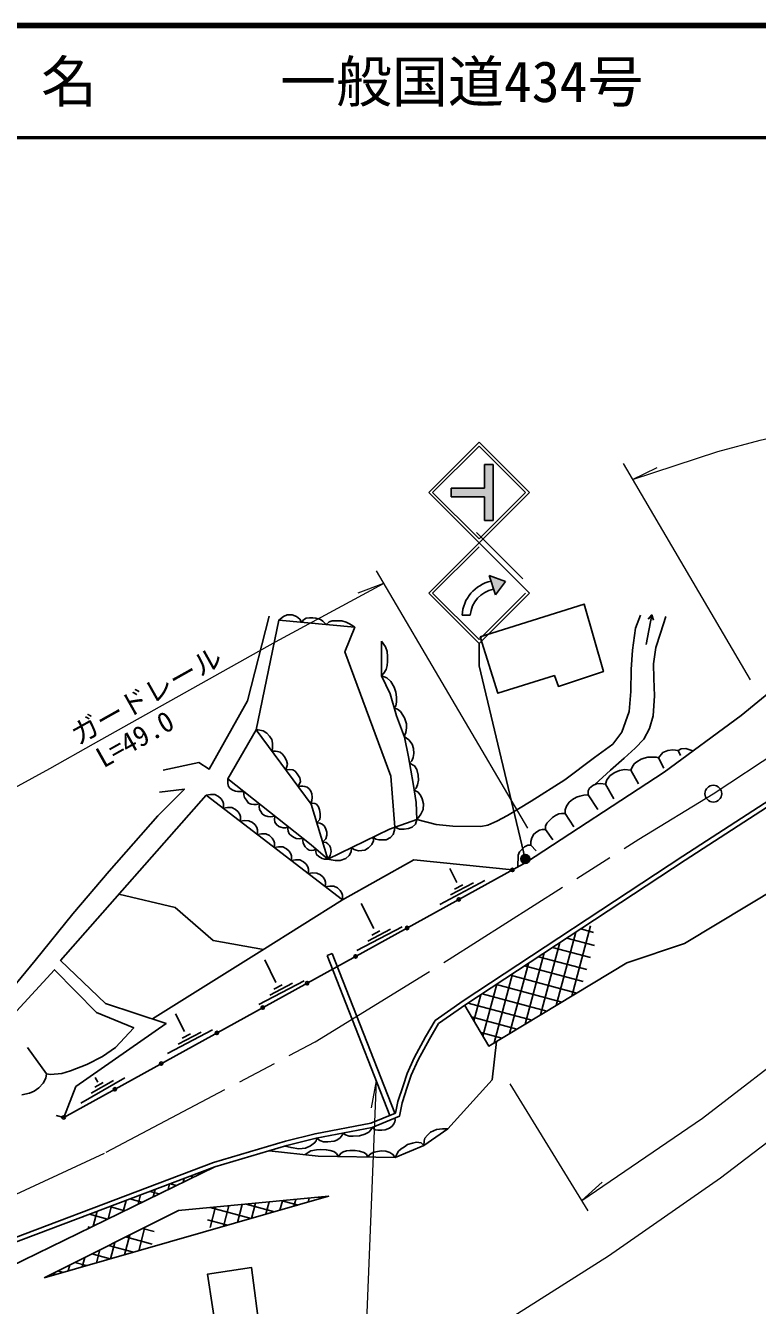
# Model space of a CAD drawing. Units: millimetres at full size, sheet at 1:1000; details may follow other scales. Extents: x 40000 to 680000, y 20000 to 380000.
# Drawn here: x 193982 to 259401, y 265625 to 380000 of the extents above; entities that cross this region are included whole.
import ezdxf
from ezdxf.enums import TextEntityAlignment as Align

# ---------------------------------------------------------------- set-up
doc = ezdxf.new("R2010")
doc.units = ezdxf.units.MM
doc.header["$LTSCALE"] = 1000
doc.linetypes.add('CHAIN', pattern=[18.5, 12, -1.5, 3.5, -1.5])
for name, color, linetype, lineweight in [('M-BGD', 7, 'Continuous', 25), ('M-BMK', 2, 'CHAIN', 13), ('M-BMK-SRVR', 3, 'Continuous', 25), ('M-STR-HTXT', 7, 'Continuous', 13), ('M-STR-STRC', 7, 'Continuous', 25), ('M-TTL', 2, 'Continuous', 140), ('M-TTL-LINE', 7, 'Continuous', 50)]:
    doc.layers.add(name, color=color, linetype=linetype, lineweight=lineweight)
doc.layers.add('M-TTL-TXT', color=7, linetype='Continuous')
doc.styles.add('ＭＳ ゴシック', font='')
doc.styles.get('ＭＳ ゴシック').set_extended_font_data('MS Gothic')

msp = doc.modelspace()

# ---------------------------------------------------------------- hatches: boundary and pattern name
at = {"layer": 'M-STR-STRC'}
for points in [[(235766, 340772), (235016, 340772), (235016, 338647), (232016, 338647), (232016, 337897), (235016, 337897), (235016, 335772), (235766, 335772)], [(235422, 330869), (236892, 330305), (235980, 329121)], [(235422, 330869), (236892, 330305), (235980, 329121)], [(235588, 330350), (235422, 330869), (236892, 330305), (235980, 329121), (235815, 329640)], [(235588, 330350), (233738, 327317, -0.33505), (233738, 327317), (235588, 330350, 0.33299)], [(238983, 305738, 1), (238309, 305309, 1)]]:
    msp.add_hatch(color=256, dxfattribs=at).paths.add_polyline_path(points)

# ---------------------------------------------------------------- linework, layer by layer
at = {"layer": 'M-BGD'}
for p, q in [((249953, 327337), (249623, 326954)), ((250571, 314561), (251034, 313626)), ((252318, 315220), (252517, 314757)), ((248101, 313450), (248763, 312237)), ((244286, 311247), (245132, 309941)), ((245836, 312219), (246577, 310885)), ((242213, 309574), (242995, 308392)), ((240444, 308170), (241110, 307247)), ((239135, 306764), (239620, 306239)), ((232524, 303430), (231895, 304657)), ((231001, 301460), (235038, 303585)), ((231969, 302308), (234011, 303383)), ((232326, 302835), (233062, 303223)), ((225122, 299309), (223989, 301540)), ((223599, 297339), (227637, 299464)), ((224567, 298187), (226610, 299262)), ((224924, 298714), (225660, 299101)), ((243168, 298983), (241413, 292431)), ((244483, 299545), (242801, 293267)), ((243607, 299272), (244755, 298965)), ((241754, 298051), (240024, 291594)), ((241094, 297616), (244491, 296706)), ((242351, 298444), (244829, 297780)), ((216366, 294483), (215365, 296498)), ((220934, 296898), (221399, 297081)), ((226540, 282604), (220934, 296898)), ((227003, 282795), (221399, 297081)), ((240339, 297119), (238635, 290758)), ((239837, 296788), (244153, 295632)), ((237511, 295255), (235857, 289085)), ((238925, 296187), (237246, 289921)), ((237324, 295132), (243258, 293542)), ((238581, 295960), (243816, 294558)), ((214843, 292514), (218881, 294638)), ((215811, 293362), (217854, 294437)), ((216168, 293889), (216904, 294276)), ((236096, 294324), (234857, 289697)), ((236067, 294304), (241920, 292736)), ((234682, 293392), (234055, 291051)), ((234811, 293476), (240582, 291930)), ((208184, 290099), (207377, 291684)), ((233267, 292457), (233253, 292406)), ((233554, 292649), (239243, 291124)), ((233845, 291406), (237905, 290318)), ((206661, 288129), (210698, 290254)), ((207628, 288977), (209671, 290052)), ((207986, 289504), (208721, 289892)), ((234664, 290022), (236567, 289512)), ((195850, 286318), (194166, 288660)), ((198906, 283698), (202866, 285962)), ((200444, 285562), (200206, 285993)), ((199843, 284579), (201847, 285725)), ((200182, 285118), (200903, 285531)), ((197387, 282421), (196701, 282596)), ((210745, 277952), (210740, 277932)), ((208153, 276973), (208061, 276629)), ((208700, 277179), (209017, 277094)), ((209449, 277462), (209401, 277280)), ((210504, 277860), (210561, 277845)), ((205092, 275816), (205930, 275592)), ((205562, 275994), (205383, 275325)), ((206858, 276483), (206722, 275977)), ((206896, 276498), (207474, 276343)), ((201674, 274526), (201365, 273370)), ((202970, 275015), (202704, 274022)), ((203288, 275135), (204387, 274841)), ((204266, 275504), (204043, 274674)), ((212159, 274533), (211662, 272681)), ((213353, 274646), (212924, 273042)), ((213690, 274677), (216245, 273993)), ((214548, 274758), (214185, 273403)), ((215743, 274871), (215447, 273764)), ((216938, 274984), (216708, 274125)), ((216905, 274980), (218347, 274594)), ((218133, 275096), (217969, 274486)), ((219328, 275209), (219231, 274847)), ((220121, 275284), (220448, 275196)), ((220523, 275321), (220492, 275208)), ((199083, 273547), (199066, 273485)), ((199681, 273772), (201300, 273339)), ((200378, 274036), (200025, 272719)), ((201484, 274454), (202843, 274090)), ((210964, 274420), (210474, 272593)), ((210474, 274374), (214143, 273391)), ((199543, 272645), (199756, 272587)), ((204655, 272608), (204094, 270514)), ((204435, 272498), (205463, 272223)), ((210239, 273273), (212042, 272790)), ((201964, 271260), (201571, 269792)), ((203309, 271934), (202832, 270153)), ((202921, 271740), (205293, 271104)), ((199892, 270222), (201534, 269782)), ((200619, 270586), (200309, 269431)), ((201406, 270981), (203635, 270383)), ((197928, 269238), (197786, 268709)), ((198377, 269463), (199432, 269180)), ((199273, 269912), (199048, 269070)), ((196583, 268564), (196525, 268348)), ((196863, 268704), (197331, 268579))]:
    msp.add_line(p, q, dxfattribs=at)
for points in [[(278656, 336230), (278361, 334916), (272849, 330616), (265712, 324726), (257952, 318346), (251068, 313292), (238761, 305244), (197387, 282421), (198467, 285183), (206548, 290821), (201130, 292614), (197114, 296445), (210132, 311233), (222297, 301877)], [(234614, 325383), (243911, 328300), (245633, 322276), (241615, 320937), (241250, 321905), (236207, 320337), (234623, 325386)], [(206289, 313449), (209482, 314129), (210380, 313546), (213806, 319641), (215750, 327220)], [(216614, 326852), (217025, 327183), (217366, 327333), (217816, 327341), (218207, 327192), (218484, 326940), (218591, 326790), (218658, 326667), (218838, 326894), (219071, 327038), (219354, 327085), (219654, 327081), (219920, 327051), (220345, 326927), (220568, 326764), (220757, 326576), (220837, 326469), (221114, 326705), (221397, 326798), (221764, 326810), (222239, 326798), (222647, 326689), (222889, 326561), (223140, 326410), (223408, 326236)], [(248946, 327297), (248490, 326153), (248236, 324184), (248130, 322459), (248097, 320496), (247929, 318705), (247295, 316840), (246474, 315777), (244832, 314584), (242186, 312589), (239174, 310679), (237060, 309421), (236104, 308900), (235291, 308529), (234671, 308411), (232189, 308453), (230675, 308595), (228966, 309056)], [(251203, 327203), (250737, 325716), (250322, 324419), (250120, 322952), (250140, 321659), (250209, 320088), (250071, 318313), (249750, 317190), (249235, 316240), (248478, 315415), (247493, 314545), (246254, 313449), (244855, 312174)], [(249453, 324688), (249953, 327337), (250120, 326860)], [(214595, 317076), (216614, 326852), (223408, 326236), (222523, 324024), (226625, 312920), (226983, 308357)], [(225802, 324995), (225802, 321883), (226560, 320287), (227128, 318302), (227845, 316401), (228213, 314649), (228630, 312280), (228896, 310562), (228966, 309056), (226523, 308194), (220995, 305498), (219514, 310415), (214595, 317076), (212056, 312688), (219518, 306771), (220995, 305498)], [(225802, 324995), (226154, 324470), (226319, 324065), (226342, 323622), (226334, 323179), (226297, 322811), (226206, 322451), (226011, 322113), (225802, 321883), (226263, 321703), (226621, 321392), (226925, 320879), (227074, 320426), (227148, 319987), (227145, 319541), (227067, 319203), (226927, 319003), (227214, 318908), (227501, 318691), (227855, 318141), (228039, 317603), (228019, 317249), (227964, 316833), (227816, 316479), (228232, 316163), (228547, 315770), (228645, 315386), (228682, 314953), (228643, 314601), (228509, 314298), (228310, 314097), (228733, 313853), (228957, 313510), (229077, 313013), (229098, 312572), (229027, 312145), (228890, 311842), (228726, 311661), (229076, 311481), (229318, 311176), (229445, 310903), (229540, 310458), (229521, 309949), (229324, 309524), (229117, 309242), (228966, 309056)], [(220995, 305498), (221205, 305847), (221289, 306181), (221249, 306539), (221150, 306721), (220993, 306886), (220843, 307003), (220537, 307021), (220824, 307323), (220921, 307639), (220901, 307928), (220805, 308276), (220669, 308482), (220483, 308629), (220296, 308724), (220018, 308743), (220271, 309038), (220318, 309307), (220318, 309587), (220259, 309926), (220171, 310189), (219992, 310408), (219828, 310493), (219634, 310518), (219448, 310504), (219575, 310723), (219592, 311060), (219565, 311357), (219469, 311575), (219319, 311783), (219145, 311933), (218954, 312008), (218760, 312025), (218555, 312021), (218349, 311992), (218546, 312446), (218505, 312779), (218274, 313126), (218090, 313357), (217879, 313480), (217573, 313527), (217244, 313488), (217384, 313980), (217297, 314325), (217133, 314662), (216960, 314887), (216753, 315060), (216497, 315130), (216293, 315165), (216017, 315149), (216064, 315467), (216064, 315869), (216000, 316201), (215774, 316511), (215534, 316772), (215224, 316962), (214784, 317062), (214595, 317076)], [(237993, 304820), (238001, 305872), (238136, 306151), (238343, 306370), (238588, 306608), (238882, 306741), (239135, 306764), (239135, 307080), (239244, 307425), (239410, 307745), (239674, 307957), (239923, 308086), (240163, 308160), (240444, 308170), (240449, 308455), (240583, 308718), (240837, 309004), (241086, 309235), (241364, 309417), (241645, 309546), (241899, 309574), (242213, 309574), (242217, 309906), (242342, 310256), (242572, 310591), (242869, 310835), (243235, 311038), (243531, 311131), (243874, 311213), (244286, 311247), (244259, 311597), (244386, 311839), (244697, 312103), (245013, 312245), (245372, 312261), (245836, 312219), (245941, 312593), (246247, 312994), (246657, 313254), (247074, 313418), (247506, 313507), (248101, 313450), (248192, 313737), (248373, 314024), (248622, 314210), (249020, 314436), (249284, 314532), (249595, 314613), (249987, 314628), (250346, 314623), (250571, 314561), (250956, 315027), (251408, 315217), (251834, 315273), (252318, 315220), (252577, 315352), (253006, 315392), (253634, 315175)], [(264744, 313540), (252730, 305762), (233108, 292834), (230604, 291086), (229745, 289612), (228730, 287755), (228088, 286356), (227726, 285242), (227257, 283839), (227045, 282812), (224835, 281901), (219859, 280960), (217221, 280297), (210773, 278390), (186042, 269049)], [(264956, 313201), (252949, 305427), (233333, 292503), (230905, 290808), (230093, 289415), (229088, 287575), (228461, 286210), (228105, 285117), (227644, 283735), (227394, 282523), (224949, 281515), (219945, 280569), (217327, 279911), (210900, 278010), (186194, 268679)], [(212056, 312688), (212060, 312279), (212123, 311987), (212284, 311831), (212503, 311671), (212742, 311573), (212932, 311549), (213176, 311539), (213317, 311539), (213464, 311572), (213483, 311266), (213538, 311018), (213730, 310771), (213922, 310524), (214157, 310418), (214388, 310401), (214637, 310396), (214884, 310445), (214863, 310199), (214899, 309948), (215000, 309750), (215138, 309547), (215332, 309397), (215628, 309321), (215879, 309300), (216084, 309323), (216253, 309360), (216232, 309054), (216269, 308810), (216399, 308592), (216627, 308426), (216788, 308354), (217006, 308317), (217209, 308317), (217456, 308406), (217437, 308203), (217447, 308001), (217541, 307775), (217739, 307600), (217984, 307440), (218182, 307355), (218472, 307329), (218670, 307338), (218786, 307351), (218777, 307131), (218788, 306972), (218881, 306750), (218971, 306599), (219149, 306436), (219336, 306312), (219538, 306292), (219736, 306300), (219964, 306386)], [(328265, 295539), (320347, 295665), (319043, 298273), (315040, 304354), (310569, 304698), (304728, 304920), (288192, 312885), (283932, 313138), (277973, 312052), (266892, 308064), (261358, 303055), (252898, 297959), (247727, 296234), (235387, 288801), (233236, 292435)], [(190899, 291726), (194835, 296443), (198213, 300634), (201450, 304426), (205818, 309374), (208177, 311761), (205943, 311482)], [(210132, 311233), (210521, 311291), (210897, 311278), (211229, 311116), (211451, 310898), (211613, 310660), (211660, 310472), (211672, 310264), (211652, 310063)], [(211652, 310063), (212042, 310121), (212417, 310108), (212750, 309946), (212972, 309729), (213134, 309490), (213181, 309303), (213193, 309095), (213173, 308894)], [(213173, 308894), (213562, 308952), (213938, 308939), (214271, 308777), (214492, 308560), (214655, 308321), (214701, 308133), (214713, 307926), (214693, 307724)], [(228966, 309056), (228827, 308621), (228526, 308368), (228208, 308238), (227833, 308197), (227392, 308189), (226983, 308357), (226946, 308088), (226826, 307700), (226606, 307454), (226228, 307244), (225862, 307221), (225571, 307226), (225296, 307305), (225067, 307484), (225077, 307135), (224947, 306813), (224645, 306517), (224309, 306304), (224041, 306273), (223743, 306262), (223520, 306304), (223355, 306362), (223109, 306529), (223086, 306158), (222897, 305829), (222602, 305577), (222101, 305389), (221647, 305393), (221309, 305435), (220995, 305498)], [(214693, 307724), (215083, 307782), (215458, 307770), (215791, 307608), (216013, 307390), (216175, 307151), (216222, 306964), (216234, 306756), (216214, 306555)], [(216214, 306555), (216604, 306613), (216979, 306600), (217312, 306438), (217534, 306221), (217696, 305982), (217743, 305794), (217754, 305587), (217735, 305386)], [(237495, 304545), (228685, 305459), (222297, 301877), (215107, 297346), (205340, 291221)], [(217735, 305386), (218124, 305444), (218500, 305431), (218832, 305269), (219054, 305051), (219216, 304813), (219263, 304625), (219275, 304418), (219255, 304216)], [(219964, 306386), (219918, 306156), (220000, 305909), (220200, 305733), (220491, 305560), (220709, 305513), (220885, 305499), (220995, 305498)], [(219255, 304216), (219645, 304274), (220020, 304262), (220353, 304100), (220575, 303882), (220737, 303643), (220784, 303456), (220796, 303248), (220776, 303047)], [(220776, 303047), (221165, 303105), (221541, 303092), (221874, 302930), (222095, 302713), (222258, 302474), (222304, 302286), (222316, 302079), (222296, 301878)], [(215236, 297427), (210754, 298231), (207357, 301184), (202325, 302364)], [(192143, 290818), (196554, 295625), (200317, 291790), (203656, 290420), (202012, 288682), (200859, 287865), (199450, 287145), (197992, 286601), (197212, 286363), (196211, 286265), (195850, 286318), (195790, 285943), (195554, 285492), (195163, 285081), (194745, 284765), (194321, 284596), (193647, 284448)], [(236085, 289222), (235682, 285787), (231718, 281392), (229584, 279913), (227029, 278839), (220134, 278973), (215750, 279445)], [(217177, 279867), (217719, 279726), (218400, 279632), (219011, 279663), (219441, 279882), (219809, 280141), (219971, 280346), (220014, 280582), (220274, 280362), (220608, 280237), (221004, 280245), (221563, 280292), (221804, 280390), (222097, 280614), (222268, 280838), (222333, 281021), (222569, 280882), (222919, 280764), (223273, 280760), (223843, 280778), (224304, 280916), (224668, 281111), (224887, 281346), (224949, 281515), (225218, 281318), (225472, 281284), (225836, 281277), (226136, 281320), (226505, 281468), (226752, 281647), (226913, 281849), (226995, 282035), (227016, 282192), (227002, 282362)], [(231718, 281392), (231244, 281406), (230709, 281343), (230188, 281100), (229896, 280850), (229680, 280579), (229602, 280336), (229584, 279913), (229338, 280165), (228939, 280201), (228564, 280125), (228109, 280003), (227851, 279806), (227553, 279632), (227305, 279401), (227161, 279148), (227029, 278839), (226813, 279126), (226528, 279275), (226185, 279399), (225796, 279428), (225445, 279391), (225133, 279306), (224878, 279189), (224682, 279048), (224588, 278887), (224457, 279128), (224204, 279304), (223831, 279418), (223429, 279475), (222982, 279480), (222665, 279443), (222380, 279351), (222148, 279205), (221947, 278938), (221780, 279193), (221532, 279366), (221219, 279468), (220863, 279533), (220378, 279554), (219989, 279527), (219495, 279439), (219253, 279304), (218970, 279098)], [(210900, 278010), (187664, 266703), (186654, 266292), (186141, 266231), (185517, 266316), (182616, 267085)], [(211141, 262563), (210251, 268426), (214182, 269009), (214919, 263300)]]:
    msp.add_lwpolyline(points, dxfattribs=at)
msp.add_lwpolyline([(195655, 268099), (207647, 274108), (221066, 275373)], close=True, dxfattribs=at)
for centre in [(237495, 304545), (232703, 301902), (228082, 299353), (223481, 296815), (219144, 294423), (215187, 292240), (211089, 289979), (206110, 287233), (201962, 284944), (197387, 282421)]:
    msp.add_circle(centre, 150, dxfattribs=at)
at = {"layer": 'M-BMK'}
msp.add_lwpolyline([(190149, 274191), (201191, 279309), (219861, 289178), (231852, 296563), (248795, 307305), (255459, 311358), (261306, 315208)], dxfattribs=at)
at = {"layer": 'M-BMK-SRVR'}
msp.add_circle((255459, 311358), 750, dxfattribs=at)
at = {"layer": 'M-STR-HTXT'}
for p, q in [((247414, 340854), (258752, 321525)), ((248241, 339444), (250448, 340520)), ((225308, 331278), (238854, 308279)), ((225982, 330134), (223679, 329283)), ((225320, 285692), (224881, 283277)), ((244258, 274082), (237303, 285417)), ((243694, 275001), (245510, 276653))]:
    msp.add_line(p, q, dxfattribs=at)
for points in [[(248241, 339444), (255877, 341925), (259651, 342954), (263669, 343884), (268264, 344834), (272069, 345440), (281670, 346539), (288675, 346857), (297067, 346724), (305039, 346224), (313901, 344980), (320407, 343473)], [(185051, 307572), (196146, 313603), (200064, 315804), (216319, 324936), (225982, 330134)], [(243694, 275001), (254489, 282362), (263701, 289463), (265535, 290642), (268663, 292316), (272255, 293746), (276101, 294938), (280127, 295774), (285213, 296134), (289544, 296035), (294207, 295301), (298420, 294173), (302934, 292334), (305141, 291082)], [(183744, 238792), (197242, 244073), (214959, 252143), (227648, 258863), (235837, 263564), (246080, 270066), (256101, 277016), (266132, 284682), (271305, 287333), (276568, 289102), (281443, 290047), (286302, 290363), (291129, 290121), (295020, 289395), (298954, 288288)], [(225320, 285692), (224094, 255330), (254295, 255357)]]:
    msp.add_lwpolyline(points, dxfattribs=at)
at = {"layer": 'M-STR-STRC'}
for p, q in [((230015, 338272), (234515, 342773)), ((230369, 338272), (234515, 342419)), ((239015, 338273), (234515, 342773)), ((238662, 338273), (234515, 342419)), ((235766, 340772), (235016, 340772)), ((235016, 340772), (235016, 338647)), ((235766, 340772), (235766, 335772)), ((232016, 338647), (232016, 337897)), ((235016, 338647), (232016, 338647)), ((234515, 333772), (230015, 338272)), ((234515, 334125), (230369, 338272)), ((235016, 337897), (232016, 337897)), ((239015, 338273), (234515, 333772)), ((238662, 338273), (234515, 334125)), ((235016, 337897), (235016, 335772)), ((235766, 335772), (235016, 335772)), ((238428, 330551), (234281, 334697)), ((230015, 329272), (234515, 333772)), ((230369, 329272), (234515, 333418)), ((239015, 329272), (234515, 333772)), ((235980, 329121), (235422, 330869)), ((235422, 330869), (236892, 330305)), ((236892, 330305), (235980, 329121)), ((234515, 324772), (230015, 329272)), ((234515, 325125), (230369, 329272)), ((239015, 329272), (234515, 324771)), ((238662, 329272), (234515, 325125)), ((232995, 327318), (233738, 327317)), ((234515, 324771), (234515, 322771)), ((238646, 305524), (234515, 322771))]:
    msp.add_line(p, q, dxfattribs=at)
msp.add_circle((238646, 305524), 400, dxfattribs=at)
for radius, start, end in [(3327, 102.62812, 176.29677), (2586, 101.16557, 175.26003)]:
    msp.add_arc((236315, 327103), radius, start, end, dxfattribs=at)
at = {"layer": 'M-TTL'}
msp.add_line((680000, 380000), (40000, 380000), dxfattribs=at)
at = {"layer": 'M-TTL-LINE'}
msp.add_line((40000, 370000), (680000, 370000), dxfattribs=at)

# ---------------------------------------------------------------- texts
at = {"layer": 'M-STR-HTXT', "style": 'ＭＳ ゴシック'}
for s, p in [('ガードレール', (198957, 315182)), ('L=49.0', (201206, 313123))]:
    msp.add_text(s, height=1833, rotation=29.327, dxfattribs=at).set_placement(p, align=Align.BOTTOM_LEFT)
at = {"layer": 'M-TTL-TXT', "style": 'ＭＳ ゴシック'}
for s, p in [('路 線 名', (180380, 375000)), ('一般国道434号', (216734, 375000))]:
    msp.add_text(s, height=3666, dxfattribs=at).set_placement(p, align=Align.MIDDLE_LEFT)

doc.saveas('drawing.dxf')
